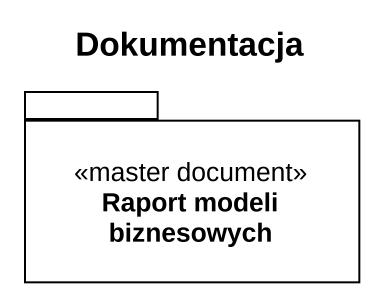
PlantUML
@startuml
title Dokumentacja
package "Raport modeli biznesowych" as Raport_modeli_biznesowych <<master document>> {
}
@enduml
